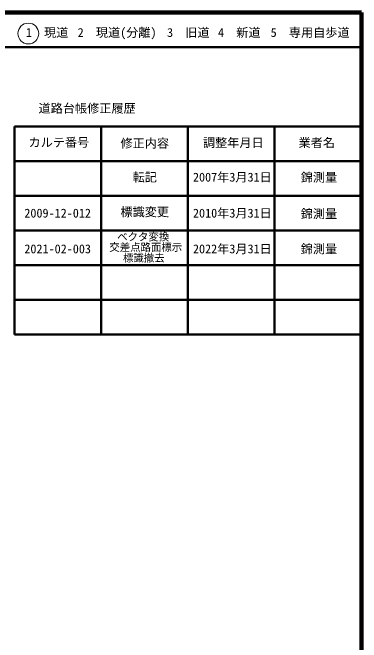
# Model space of a CAD drawing. Units: millimetres on the paper, enlarged 1000 times. Extents: x 40000 to 680000, y 20000 to 380000.
# Drawn here: x 579500 to 680000, y 198357 to 380000 of the extents above; entities that cross this region are included whole.
import ezdxf
from ezdxf.enums import TextEntityAlignment as Align

# ---------------------------------------------------------------- set-up
doc = ezdxf.new("R2010")
doc.units = ezdxf.units.MM
doc.header["$LTSCALE"] = 1000
for name, color, linetype, lineweight in [('M-TTL', 2, 'Continuous', 140), ('M-TTL-FRAM', 2, 'Continuous', 50), ('M-TTL-LINE', 7, 'Continuous', 50), ('M-TTL-TXT', 7, 'Continuous', 13)]:
    doc.layers.add(name, color=color, linetype=linetype, lineweight=lineweight)
doc.styles.add('ＭＳ ゴシック', font='')
doc.styles.get('ＭＳ ゴシック').set_extended_font_data('MS Gothic')

msp = doc.modelspace()

# ---------------------------------------------------------------- linework, layer by layer
at = {"layer": 'M-TTL'}
for p, q in [((680000, 380000), (40000, 380000)), ((680000, 20000), (680000, 380000))]:
    msp.add_line(p, q, dxfattribs=at)
at = {"layer": 'M-TTL-FRAM'}
for p, q in [((580000, 347197), (580000, 287197)), ((580000, 347197), (680000, 347197)), ((580000, 287197), (680000, 287197))]:
    msp.add_line(p, q, dxfattribs=at)
at = {"layer": 'M-TTL-LINE'}
for p, q in [((40000, 370000), (680000, 370000)), ((605000, 347197), (605000, 287197)), ((630000, 347197), (630000, 287197)), ((655000, 347197), (655000, 287197)), ((580000, 337197), (680000, 337197)), ((580000, 327197), (680000, 327197)), ((580000, 317197), (680000, 317197)), ((580000, 307197), (680000, 307197)), ((580000, 297197), (680000, 297197))]:
    msp.add_line(p, q, dxfattribs=at)
at = {"layer": 'M-TTL-TXT'}
msp.add_circle((584031, 373958), 3000, dxfattribs=at)

# ---------------------------------------------------------------- texts
at = {"layer": 'M-TTL-TXT', "style": 'ＭＳ ゴシック'}
for s, height, p in [('1\u3000現道', 2566, (583323, 372208)), ('2\u3000現道(分離)', 2566, (598244, 372208)), ('3\u3000旧道', 2566, (623996, 372208)), ('4\u3000新道', 2566, (638699, 372208)), ('5\u3000専用自歩道', 2566, (653853, 372208)), ('道路台帳修正履歴', 2566, (586968, 350363)), ('カルテ番号', 2566, (584089, 340527)), ('修正内容', 2566, (610574, 340273)), ('調整年月日', 2566, (634339, 340447)), ('業者名', 2566, (661884, 340447)), ('転記', 2566, (614074, 330495)), ('2007年3月31日', 2566, (631469, 330495)), ('錦測量', 2566, (662518, 330439)), ('2009-12-012', 2566, (582878, 320115)), ('標識変更', 2566, (610574, 320475)), ('2010年3月31日', 2566, (631469, 320115)), ('錦測量', 2566, (662518, 319936)), ('ベクタ変換', 2199, (609636, 313579)), ('2021-02-003', 2566, (582878, 309801)), ('交差点路面標示', 2199, (607371, 310574)), ('2022年3月31日', 2566, (631469, 309801)), ('錦測量', 2566, (662518, 309801)), ('標識撤去', 2199, (611303, 307506))]:
    msp.add_text(s, height=height, dxfattribs=at).set_placement(p, align=Align.BOTTOM_LEFT)

doc.saveas('drawing.dxf')
